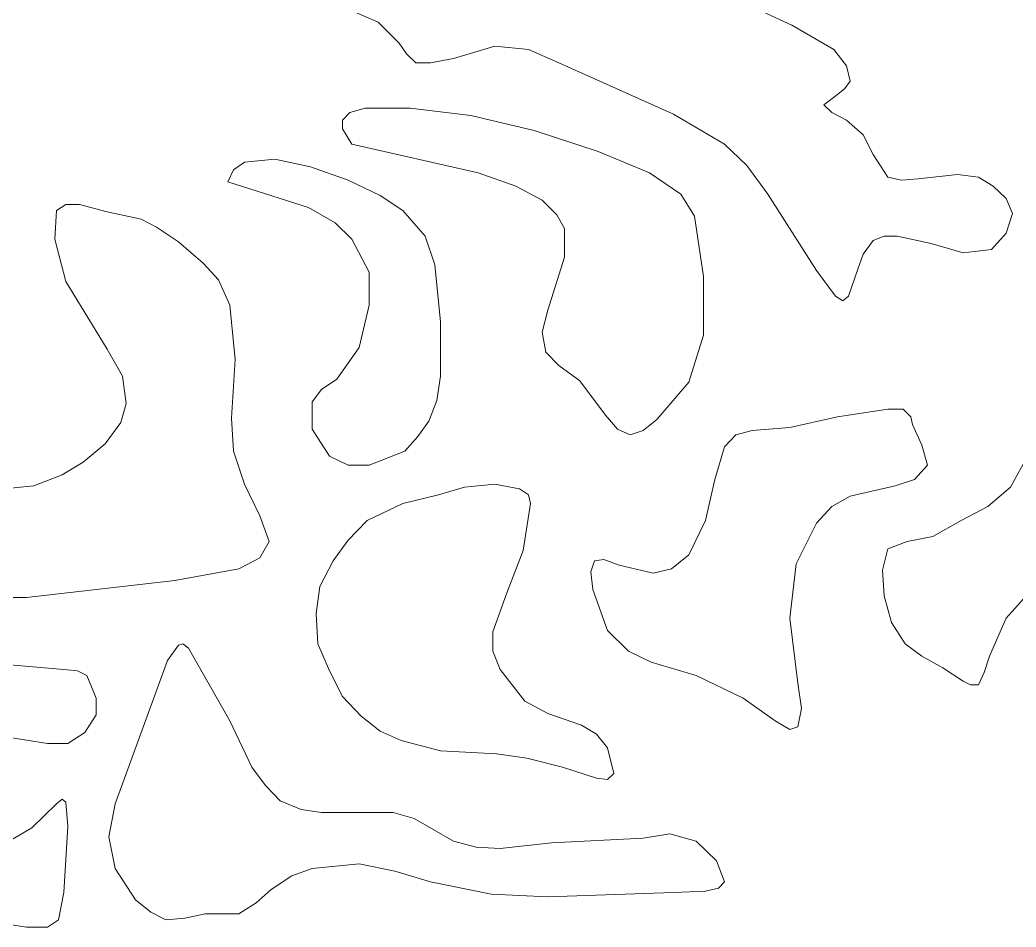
# Model space of a CAD drawing. Header units: millimetres. Extents: x -1200 to 1200, y -590 to 590.
# Drawn here: x 266.3 to 669.5, y -172.2 to 195.1 of the extents above; entities that cross this region are included whole.
import ezdxf

# ---------------------------------------------------------------- set-up
doc = ezdxf.new("R2010")
doc.units = ezdxf.units.MM
doc.header["$MEASUREMENT"] = 0
doc.layers.add('Layer 1', color=7, linetype='Continuous')

msp = doc.modelspace()

# ---------------------------------------------------------------- linework, layer by layer
at = {"layer": 'Layer 1', "color": 250, "lineweight": 20}
for points, knots in [([(602.3825, 170.3285), (602.3825, 170.3285), (600.884, 176.5245), (600.884, 176.5245), (600.884, 176.5245), (595.6469, 183.1172), (595.6469, 183.1172), (595.6469, 183.1172), (578.6869, 192.9098), (578.6869, 192.9098), (578.6869, 192.9098), (555.2437, 203.9013), (555.2437, 203.9013), (555.2437, 203.9013), (531.5507, 212.4928), (531.5507, 212.4928), (531.5507, 212.4928), (508.8541, 217.8888), (508.8541, 217.8888), (508.8541, 217.8888), (484.4144, 220.4861), (484.4144, 220.4861), (484.4144, 220.4861), (467.7041, 219.2872), (467.7041, 219.2872), (467.7041, 219.2872), (449.498, 220.4861), (449.498, 220.4861), (449.498, 220.4861), (415.8277, 227.6793), (415.8277, 227.6793), (415.8277, 227.6793), (400.6135, 228.8804), (400.6135, 228.8804), (400.6135, 228.8804), (393.1338, 227.6793), (393.1338, 227.6793), (393.1338, 227.6793), (385.4018, 224.0827), (385.4018, 224.0827), (385.4018, 224.0827), (377.9195, 214.8906), (377.9195, 214.8906), (377.9195, 214.8906), (375.6743, 206.299), (375.6743, 206.299), (375.6743, 206.299), (377.1702, 204.4996), (377.1702, 204.4996), (377.1702, 204.4996), (380.1646, 202.7024), (380.1646, 202.7024), (380.1646, 202.7024), (390.1393, 200.3025), (390.1393, 200.3025), (390.1393, 200.3025), (401.3627, 198.5052), (401.3627, 198.5052), (401.3627, 198.5052), (411.3399, 194.1086), (411.3399, 194.1086), (411.3399, 194.1086), (419.8187, 185.7165), (419.8187, 185.7165), (419.8187, 185.7165), (422.8105, 181.3199), (422.8105, 181.3199), (422.8105, 181.3199), (426.5516, 177.7233), (426.5516, 177.7233), (426.5516, 177.7233), (432.5379, 177.7233), (432.5379, 177.7233), (432.5379, 177.7233), (441.766, 179.5206), (441.766, 179.5206), (441.766, 179.5206), (458.4762, 184.5177), (458.4762, 184.5177), (458.4762, 184.5177), (472.192, 183.1172), (472.192, 183.1172), (472.192, 183.1172), (484.4144, 177.7233), (484.4144, 177.7233), (484.4144, 177.7233), (530.804, 156.9392), (530.804, 156.9392), (530.804, 156.9392), (551.5025, 144.751), (551.5025, 144.751), (551.5025, 144.751), (560.4807, 136.1573), (560.4807, 136.1573), (560.4807, 136.1573), (568.962, 124.5674), (568.962, 124.5674), (568.962, 124.5674), (588.6641, 93.594), (588.6641, 93.594), (588.6641, 93.594), (596.3962, 83.2031), (596.3962, 83.2031), (596.3962, 83.2031), (599.3881, 81.4036), (599.3881, 81.4036), (599.3881, 81.4036), (601.6332, 83.2031), (601.6332, 83.2031), (601.6332, 83.2031), (605.3744, 94.1924), (605.3744, 94.1924), (605.3744, 94.1924), (607.6196, 100.1889), (607.6196, 100.1889), (607.6196, 100.1889), (611.6079, 105.7843), (611.6079, 105.7843), (611.6079, 105.7843), (616.0983, 107.5816), (616.0983, 107.5816), (616.0983, 107.5816), (621.3354, 107.5816), (621.3354, 107.5816), (621.3354, 107.5816), (635.0537, 104.5855), (635.0537, 104.5855), (635.0537, 104.5855), (648.0229, 100.7872), (648.0229, 100.7872), (648.0229, 100.7872), (659.4934, 102.1856), (659.4934, 102.1856), (659.4934, 102.1856), (665.4798, 108.7804), (665.4798, 108.7804), (665.4798, 108.7804), (667.9747, 116.7736), (667.9747, 116.7736), (667.9747, 116.7736), (665.4798, 122.7702), (665.4798, 122.7702), (665.4798, 122.7702), (660.2427, 127.7652), (660.2427, 127.7652), (660.2427, 127.7652), (654.2564, 131.3618), (654.2564, 131.3618), (654.2564, 131.3618), (645.7776, 132.5606), (645.7776, 132.5606), (645.7776, 132.5606), (629.8167, 130.7634), (629.8167, 130.7634), (629.8167, 130.7634), (623.0811, 130.1629), (623.0811, 130.1629), (623.0811, 130.1629), (617.5942, 131.3618), (617.5942, 131.3618), (617.5942, 131.3618), (611.6079, 140.5539), (611.6079, 140.5539), (611.6079, 140.5539), (607.6196, 148.5471), (607.6196, 148.5471), (607.6196, 148.5471), (600.884, 154.5415), (600.884, 154.5415), (600.884, 154.5415), (594.9003, 157.5397), (594.9003, 157.5397), (594.9003, 157.5397), (591.656, 160.7375), (591.656, 160.7375), (591.656, 160.7375), (597.1429, 164.9324), (597.1429, 164.9324), (597.1429, 164.9324), (600.1373, 167.3324), (600.1373, 167.3324), (600.1373, 167.3324), (602.3825, 170.3285), (602.3825, 170.3285)], [0, 0, 0, 0, 0.01639344, 0.01639344, 0.01639344, 0.03278689, 0.03278689, 0.03278689, 0.04918033, 0.04918033, 0.04918033, 0.06557377, 0.06557377, 0.06557377, 0.08196721, 0.08196721, 0.08196721, 0.09836066, 0.09836066, 0.09836066, 0.1147541, 0.1147541, 0.1147541, 0.13114754, 0.13114754, 0.13114754, 0.14754098, 0.14754098, 0.14754098, 0.16393443, 0.16393443, 0.16393443, 0.18032787, 0.18032787, 0.18032787, 0.19672131, 0.19672131, 0.19672131, 0.21311475, 0.21311475, 0.21311475, 0.2295082, 0.2295082, 0.2295082, 0.24590164, 0.24590164, 0.24590164, 0.26229508, 0.26229508, 0.26229508, 0.27868852, 0.27868852, 0.27868852, 0.29508197, 0.29508197, 0.29508197, 0.31147541, 0.31147541, 0.31147541, 0.32786885, 0.32786885, 0.32786885, 0.3442623, 0.3442623, 0.3442623, 0.36065574, 0.36065574, 0.36065574, 0.37704918, 0.37704918, 0.37704918, 0.39344262, 0.39344262, 0.39344262, 0.40983607, 0.40983607, 0.40983607, 0.42622951, 0.42622951, 0.42622951, 0.44262295, 0.44262295, 0.44262295, 0.45901639, 0.45901639, 0.45901639, 0.47540984, 0.47540984, 0.47540984, 0.49180328, 0.49180328, 0.49180328, 0.50819672, 0.50819672, 0.50819672, 0.52459016, 0.52459016, 0.52459016, 0.54098361, 0.54098361, 0.54098361, 0.55737705, 0.55737705, 0.55737705, 0.57377049, 0.57377049, 0.57377049, 0.59016393, 0.59016393, 0.59016393, 0.60655738, 0.60655738, 0.60655738, 0.62295082, 0.62295082, 0.62295082, 0.63934426, 0.63934426, 0.63934426, 0.6557377, 0.6557377, 0.6557377, 0.67213115, 0.67213115, 0.67213115, 0.68852459, 0.68852459, 0.68852459, 0.70491803, 0.70491803, 0.70491803, 0.72131148, 0.72131148, 0.72131148, 0.73770492, 0.73770492, 0.73770492, 0.75409836, 0.75409836, 0.75409836, 0.7704918, 0.7704918, 0.7704918, 0.78688525, 0.78688525, 0.78688525, 0.80327869, 0.80327869, 0.80327869, 0.81967213, 0.81967213, 0.81967213, 0.83606557, 0.83606557, 0.83606557, 0.85245902, 0.85245902, 0.85245902, 0.86885246, 0.86885246, 0.86885246, 0.8852459, 0.8852459, 0.8852459, 0.90163934, 0.90163934, 0.90163934, 0.91803279, 0.91803279, 0.91803279, 0.93442623, 0.93442623, 0.93442623, 0.95081967, 0.95081967, 0.95081967, 0.96721311, 0.96721311, 0.96721311, 0.98360656, 0.98360656, 0.98360656, 1, 1, 1, 1]), ([(400.6135, 144.751), (400.6135, 144.751), (451.7432, 133.1612), (451.7432, 133.1612), (451.7432, 133.1612), (466.9549, 127.7652), (466.9549, 127.7652), (466.9549, 127.7652), (477.6788, 122.1697), (477.6788, 122.1697), (477.6788, 122.1697), (483.6651, 116.1754), (483.6651, 116.1754), (483.6651, 116.1754), (486.6596, 110.5799), (486.6596, 110.5799), (486.6596, 110.5799), (486.6596, 98.99), (486.6596, 98.99), (486.6596, 98.99), (479.924, 77.6076), (479.924, 77.6076), (479.924, 77.6076), (477.6788, 68.6149), (477.6788, 68.6149), (477.6788, 68.6149), (479.1773, 60.6217), (479.1773, 60.6217), (479.1773, 60.6217), (484.4144, 55.2257), (484.4144, 55.2257), (484.4144, 55.2257), (492.8931, 49.0319), (492.8931, 49.0319), (492.8931, 49.0319), (503.3672, 35.0443), (503.3672, 35.0443), (503.3672, 35.0443), (508.1074, 29.4488), (508.1074, 29.4488), (508.1074, 29.4488), (513.3445, 27.0511), (513.3445, 27.0511), (513.3445, 27.0511), (518.5816, 28.8483), (518.5816, 28.8483), (518.5816, 28.8483), (524.0684, 33.2449), (524.0684, 33.2449), (524.0684, 33.2449), (537.0375, 48.4313), (537.0375, 48.4313), (537.0375, 48.4313), (543.0239, 67.4161), (543.0239, 67.4161), (543.0239, 67.4161), (543.0239, 91.1963), (543.0239, 91.1963), (543.0239, 91.1963), (539.2827, 115.5748), (539.2827, 115.5748), (539.2827, 115.5748), (533.7958, 124.5674), (533.7958, 124.5674), (533.7958, 124.5674), (521.0766, 133.1612), (521.0766, 133.1612), (521.0766, 133.1612), (500.3754, 141.7527), (500.3754, 141.7527), (500.3754, 141.7527), (474.4372, 150.3465), (474.4372, 150.3465), (474.4372, 150.3465), (448.7487, 156.3409), (448.7487, 156.3409), (448.7487, 156.3409), (424.309, 159.3392), (424.309, 159.3392), (424.309, 159.3392), (406.1002, 159.3392), (406.1002, 159.3392), (406.1002, 159.3392), (399.8667, 157.5397), (399.8667, 157.5397), (399.8667, 157.5397), (396.8749, 154.5415), (396.8749, 154.5415), (396.8749, 154.5415), (396.8749, 150.9449), (396.8749, 150.9449), (396.8749, 150.9449), (400.6135, 144.751), (400.6135, 144.751)], [0, 0, 0, 0, 0.03225806, 0.03225806, 0.03225806, 0.06451613, 0.06451613, 0.06451613, 0.09677419, 0.09677419, 0.09677419, 0.12903226, 0.12903226, 0.12903226, 0.16129032, 0.16129032, 0.16129032, 0.19354839, 0.19354839, 0.19354839, 0.22580645, 0.22580645, 0.22580645, 0.25806452, 0.25806452, 0.25806452, 0.29032258, 0.29032258, 0.29032258, 0.32258065, 0.32258065, 0.32258065, 0.35483871, 0.35483871, 0.35483871, 0.38709677, 0.38709677, 0.38709677, 0.41935484, 0.41935484, 0.41935484, 0.4516129, 0.4516129, 0.4516129, 0.48387097, 0.48387097, 0.48387097, 0.51612903, 0.51612903, 0.51612903, 0.5483871, 0.5483871, 0.5483871, 0.58064516, 0.58064516, 0.58064516, 0.61290323, 0.61290323, 0.61290323, 0.64516129, 0.64516129, 0.64516129, 0.67741935, 0.67741935, 0.67741935, 0.70967742, 0.70967742, 0.70967742, 0.74193548, 0.74193548, 0.74193548, 0.77419355, 0.77419355, 0.77419355, 0.80645161, 0.80645161, 0.80645161, 0.83870968, 0.83870968, 0.83870968, 0.87096774, 0.87096774, 0.87096774, 0.90322581, 0.90322581, 0.90322581, 0.93548387, 0.93548387, 0.93548387, 0.96774194, 0.96774194, 0.96774194, 1, 1, 1, 1]), ([(350.4853, 129.5624), (350.4853, 129.5624), (383.1565, 119.1714), (383.1565, 119.1714), (383.1565, 119.1714), (393.8804, 112.9776), (393.8804, 112.9776), (393.8804, 112.9776), (400.6135, 106.3827), (400.6135, 106.3827), (400.6135, 106.3827), (407.5988, 92.9935), (407.5988, 92.9935), (407.5988, 92.9935), (407.5988, 79.6064), (407.5988, 79.6064), (407.5988, 79.6064), (403.6079, 62.4211), (403.6079, 62.4211), (403.6079, 62.4211), (394.6297, 49.6302), (394.6297, 49.6302), (394.6297, 49.6302), (388.3936, 45.4352), (388.3936, 45.4352), (388.3936, 45.4352), (384.6525, 40.4381), (384.6525, 40.4381), (384.6525, 40.4381), (384.6525, 29.4488), (384.6525, 29.4488), (384.6525, 29.4488), (391.6352, 18.4573), (391.6352, 18.4573), (391.6352, 18.4573), (399.1175, 14.8607), (399.1175, 14.8607), (399.1175, 14.8607), (407.5988, 14.8607), (407.5988, 14.8607), (407.5988, 14.8607), (422.0639, 20.4562), (422.0639, 20.4562), (422.0639, 20.4562), (427.3009, 26.4506), (427.3009, 26.4506), (427.3009, 26.4506), (431.7888, 32.6465), (431.7888, 32.6465), (431.7888, 32.6465), (435.0329, 41.0387), (435.0329, 41.0387), (435.0329, 41.0387), (436.5289, 50.8291), (436.5289, 50.8291), (436.5289, 50.8291), (436.5289, 72.8121), (436.5289, 72.8121), (436.5289, 72.8121), (434.2837, 95.9917), (434.2837, 95.9917), (434.2837, 95.9917), (430.2928, 107.5816), (430.2928, 107.5816), (430.2928, 107.5816), (421.3146, 117.9726), (421.3146, 117.9726), (421.3146, 117.9726), (412.0866, 123.9691), (412.0866, 123.9691), (412.0866, 123.9691), (399.1175, 130.1629), (399.1175, 130.1629), (399.1175, 130.1629), (383.9058, 135.559), (383.9058, 135.559), (383.9058, 135.559), (369.4381, 138.7566), (369.4381, 138.7566), (369.4381, 138.7566), (357.2183, 137.5556), (357.2183, 137.5556), (357.2183, 137.5556), (352.7306, 134.3601), (352.7306, 134.3601), (352.7306, 134.3601), (350.4853, 129.5624), (350.4853, 129.5624)], [0, 0, 0, 0, 0.03448276, 0.03448276, 0.03448276, 0.06896552, 0.06896552, 0.06896552, 0.10344828, 0.10344828, 0.10344828, 0.13793103, 0.13793103, 0.13793103, 0.17241379, 0.17241379, 0.17241379, 0.20689655, 0.20689655, 0.20689655, 0.24137931, 0.24137931, 0.24137931, 0.27586207, 0.27586207, 0.27586207, 0.31034483, 0.31034483, 0.31034483, 0.34482759, 0.34482759, 0.34482759, 0.37931034, 0.37931034, 0.37931034, 0.4137931, 0.4137931, 0.4137931, 0.44827586, 0.44827586, 0.44827586, 0.48275862, 0.48275862, 0.48275862, 0.51724138, 0.51724138, 0.51724138, 0.55172414, 0.55172414, 0.55172414, 0.5862069, 0.5862069, 0.5862069, 0.62068966, 0.62068966, 0.62068966, 0.65517241, 0.65517241, 0.65517241, 0.68965517, 0.68965517, 0.68965517, 0.72413793, 0.72413793, 0.72413793, 0.75862069, 0.75862069, 0.75862069, 0.79310345, 0.79310345, 0.79310345, 0.82758621, 0.82758621, 0.82758621, 0.86206897, 0.86206897, 0.86206897, 0.89655172, 0.89655172, 0.89655172, 0.93103448, 0.93103448, 0.93103448, 0.96551724, 0.96551724, 0.96551724, 1, 1, 1, 1]), ([(330.5334, 105.1838), (330.5334, 105.1838), (340.5081, 96.5923), (340.5081, 96.5923), (340.5081, 96.5923), (346.7441, 89.7979), (346.7441, 89.7979), (346.7441, 89.7979), (351.232, 79.6064), (351.232, 79.6064), (351.232, 79.6064), (353.4772, 57.6234), (353.4772, 57.6234), (353.4772, 57.6234), (351.9813, 33.8454), (351.9813, 33.8454), (351.9813, 33.8454), (352.7306, 20.4562), (352.7306, 20.4562), (352.7306, 20.4562), (357.2183, 7.067), (357.2183, 7.067), (357.2183, 7.067), (363.4544, -5.7218), (363.4544, -5.7218), (363.4544, -5.7218), (367.1955, -16.1127), (367.1955, -16.1127), (367.1955, -16.1127), (363.4544, -22.7077), (363.4544, -22.7077), (363.4544, -22.7077), (354.9732, -27.1042), (354.9732, -27.1042), (354.9732, -27.1042), (329.0349, -31.8997), (329.0349, -31.8997), (329.0349, -31.8997), (268.9295, -38.6941), (268.9295, -38.6941), (268.9295, -38.6941), (242.9914, -38.6941), (242.9914, -38.6941), (242.9914, -38.6941), (214.8105, -36.6952), (214.8105, -36.6952), (214.8105, -36.6952), (200.3455, -33.6991), (200.3455, -33.6991), (200.3455, -33.6991), (192.8632, -30.7009), (192.8632, -30.7009), (192.8632, -30.7009), (188.3728, -25.7059), (188.3728, -25.7059), (188.3728, -25.7059), (185.8804, -14.9139), (185.8804, -14.9139), (185.8804, -14.9139), (187.6261, -3.324), (187.6261, -3.324), (187.6261, -3.324), (190.618, 1.6709), (190.618, 1.6709), (190.618, 1.6709), (195.1058, 5.2697), (195.1058, 5.2697), (195.1058, 5.2697), (206.579, 9.0658), (206.579, 9.0658), (206.579, 9.0658), (220.2974, 9.0658), (220.2974, 9.0658), (220.2974, 9.0658), (234.0132, 7.6675), (234.0132, 7.6675), (234.0132, 7.6675), (259.9513, 5.2697), (259.9513, 5.2697), (259.9513, 5.2697), (271.924, 6.4686), (271.924, 6.4686), (271.924, 6.4686), (283.3946, 10.863), (283.3946, 10.863), (283.3946, 10.863), (291.8759, 16.0596), (291.8759, 16.0596), (291.8759, 16.0596), (300.8541, 23.4522), (300.8541, 23.4522), (300.8541, 23.4522), (307.0876, 32.046), (307.0876, 32.046), (307.0876, 32.046), (309.3328, 39.8398), (309.3328, 39.8398), (309.3328, 39.8398), (307.8369, 50.8291), (307.8369, 50.8291), (307.8369, 50.8291), (301.6007, 61.8206), (301.6007, 61.8206), (301.6007, 61.8206), (284.8932, 89.1974), (284.8932, 89.1974), (284.8932, 89.1974), (280.4027, 106.3827), (280.4027, 106.3827), (280.4027, 106.3827), (281.152, 117.9726), (281.152, 117.9726), (281.152, 117.9726), (284.8932, 120.3703), (284.8932, 120.3703), (284.8932, 120.3703), (290.3799, 120.3703), (290.3799, 120.3703), (290.3799, 120.3703), (301.6007, 117.3742), (301.6007, 117.3742), (301.6007, 117.3742), (315.3191, 114.3759), (315.3191, 114.3759), (315.3191, 114.3759), (321.5552, 111.1782), (321.5552, 111.1782), (321.5552, 111.1782), (330.5334, 105.1838), (330.5334, 105.1838)], [0, 0, 0, 0, 0.02325581, 0.02325581, 0.02325581, 0.04651163, 0.04651163, 0.04651163, 0.06976744, 0.06976744, 0.06976744, 0.09302326, 0.09302326, 0.09302326, 0.11627907, 0.11627907, 0.11627907, 0.13953488, 0.13953488, 0.13953488, 0.1627907, 0.1627907, 0.1627907, 0.18604651, 0.18604651, 0.18604651, 0.20930233, 0.20930233, 0.20930233, 0.23255814, 0.23255814, 0.23255814, 0.25581395, 0.25581395, 0.25581395, 0.27906977, 0.27906977, 0.27906977, 0.30232558, 0.30232558, 0.30232558, 0.3255814, 0.3255814, 0.3255814, 0.34883721, 0.34883721, 0.34883721, 0.37209302, 0.37209302, 0.37209302, 0.39534884, 0.39534884, 0.39534884, 0.41860465, 0.41860465, 0.41860465, 0.44186047, 0.44186047, 0.44186047, 0.46511628, 0.46511628, 0.46511628, 0.48837209, 0.48837209, 0.48837209, 0.51162791, 0.51162791, 0.51162791, 0.53488372, 0.53488372, 0.53488372, 0.55813953, 0.55813953, 0.55813953, 0.58139535, 0.58139535, 0.58139535, 0.60465116, 0.60465116, 0.60465116, 0.62790698, 0.62790698, 0.62790698, 0.65116279, 0.65116279, 0.65116279, 0.6744186, 0.6744186, 0.6744186, 0.69767442, 0.69767442, 0.69767442, 0.72093023, 0.72093023, 0.72093023, 0.74418605, 0.74418605, 0.74418605, 0.76744186, 0.76744186, 0.76744186, 0.79069767, 0.79069767, 0.79069767, 0.81395349, 0.81395349, 0.81395349, 0.8372093, 0.8372093, 0.8372093, 0.86046512, 0.86046512, 0.86046512, 0.88372093, 0.88372093, 0.88372093, 0.90697674, 0.90697674, 0.90697674, 0.93023256, 0.93023256, 0.93023256, 0.95348837, 0.95348837, 0.95348837, 0.97674419, 0.97674419, 0.97674419, 1, 1, 1, 1]), ([(627.5715, 31.246), (627.5715, 31.246), (631.3127, 22.8539), (631.3127, 22.8539), (631.3127, 22.8539), (633.5578, 14.8607), (633.5578, 14.8607), (633.5578, 14.8607), (628.3181, 9.0658), (628.3181, 9.0658), (628.3181, 9.0658), (620.5887, 6.4686), (620.5887, 6.4686), (620.5887, 6.4686), (602.3825, 2.2714), (602.3825, 2.2714), (602.3825, 2.2714), (594.9003, -1.9257), (594.9003, -1.9257), (594.9003, -1.9257), (588.6641, -8.72), (588.6641, -8.72), (588.6641, -8.72), (580.4327, -25.1054), (580.4327, -25.1054), (580.4327, -25.1054), (577.9402, -47.0862), (577.9402, -47.0862), (577.9402, -47.0862), (581.1819, -73.4635), (581.1819, -73.4635), (581.1819, -73.4635), (582.6778, -83.6551), (582.6778, -83.6551), (582.6778, -83.6551), (581.1819, -91.05), (581.1819, -91.05), (581.1819, -91.05), (577.9402, -92.2489), (577.9402, -92.2489), (577.9402, -92.2489), (571.9539, -88.6522), (571.9539, -88.6522), (571.9539, -88.6522), (558.9848, -79.4601), (558.9848, -79.4601), (558.9848, -79.4601), (540.032, -70.268), (540.032, -70.268), (540.032, -70.268), (521.8232, -64.872), (521.8232, -64.872), (521.8232, -64.872), (512.5953, -60.4754), (512.5953, -60.4754), (512.5953, -60.4754), (504.1165, -52.0833), (504.1165, -52.0833), (504.1165, -52.0833), (498.1302, -35.4963), (498.1302, -35.4963), (498.1302, -35.4963), (497.3835, -28.3031), (497.3835, -28.3031), (497.3835, -28.3031), (498.8795, -23.9065), (498.8795, -23.9065), (498.8795, -23.9065), (502.6206, -23.3082), (502.6206, -23.3082), (502.6206, -23.3082), (508.8541, -25.7059), (508.8541, -25.7059), (508.8541, -25.7059), (522.5725, -28.9014), (522.5725, -28.9014), (522.5725, -28.9014), (530.0548, -27.1042), (530.0548, -27.1042), (530.0548, -27.1042), (537.0375, -21.5087), (537.0375, -21.5087), (537.0375, -21.5087), (543.7705, -7.5212), (543.7705, -7.5212), (543.7705, -7.5212), (547.5116, 9.0658), (547.5116, 9.0658), (547.5116, 9.0658), (551.5025, 22.2534), (551.5025, 22.2534), (551.5025, 22.2534), (555.9929, 27.0511), (555.9929, 27.0511), (555.9929, 27.0511), (562.726, 28.8483), (562.726, 28.8483), (562.726, 28.8483), (577.9402, 30.0472), (577.9402, 30.0472), (577.9402, 30.0472), (597.1429, 34.4438), (597.1429, 34.4438), (597.1429, 34.4438), (617.5942, 37.442), (617.5942, 37.442), (617.5942, 37.442), (623.8303, 37.442), (623.8303, 37.442), (623.8303, 37.442), (626.8222, 34.4438), (626.8222, 34.4438), (626.8222, 34.4438), (627.5715, 31.246), (627.5715, 31.246)], [0, 0, 0, 0, 0.02631579, 0.02631579, 0.02631579, 0.05263158, 0.05263158, 0.05263158, 0.07894737, 0.07894737, 0.07894737, 0.10526316, 0.10526316, 0.10526316, 0.13157895, 0.13157895, 0.13157895, 0.15789474, 0.15789474, 0.15789474, 0.18421053, 0.18421053, 0.18421053, 0.21052632, 0.21052632, 0.21052632, 0.23684211, 0.23684211, 0.23684211, 0.26315789, 0.26315789, 0.26315789, 0.28947368, 0.28947368, 0.28947368, 0.31578947, 0.31578947, 0.31578947, 0.34210526, 0.34210526, 0.34210526, 0.36842105, 0.36842105, 0.36842105, 0.39473684, 0.39473684, 0.39473684, 0.42105263, 0.42105263, 0.42105263, 0.44736842, 0.44736842, 0.44736842, 0.47368421, 0.47368421, 0.47368421, 0.5, 0.5, 0.5, 0.52631579, 0.52631579, 0.52631579, 0.55263158, 0.55263158, 0.55263158, 0.57894737, 0.57894737, 0.57894737, 0.60526316, 0.60526316, 0.60526316, 0.63157895, 0.63157895, 0.63157895, 0.65789474, 0.65789474, 0.65789474, 0.68421053, 0.68421053, 0.68421053, 0.71052632, 0.71052632, 0.71052632, 0.73684211, 0.73684211, 0.73684211, 0.76315789, 0.76315789, 0.76315789, 0.78947368, 0.78947368, 0.78947368, 0.81578947, 0.81578947, 0.81578947, 0.84210526, 0.84210526, 0.84210526, 0.86842105, 0.86842105, 0.86842105, 0.89473684, 0.89473684, 0.89473684, 0.92105263, 0.92105263, 0.92105263, 0.94736842, 0.94736842, 0.94736842, 0.97368421, 0.97368421, 0.97368421, 1, 1, 1, 1]), ([(711.3699, 4.6692), (711.3699, 4.6692), (713.615, -5.7218), (713.615, -5.7218), (713.615, -5.7218), (712.1191, -15.5144), (712.1191, -15.5144), (712.1191, -15.5144), (705.883, -20.3099), (705.883, -20.3099), (705.883, -20.3099), (699.1501, -23.3082), (699.1501, -23.3082), (699.1501, -23.3082), (686.1809, -28.9014), (686.1809, -28.9014), (686.1809, -28.9014), (674.7078, -36.6952), (674.7078, -36.6952), (674.7078, -36.6952), (665.4798, -47.0862), (665.4798, -47.0862), (665.4798, -47.0862), (658.7467, -62.4742), (658.7467, -62.4742), (658.7467, -62.4742), (656.5016, -69.0692), (656.5016, -69.0692), (656.5016, -69.0692), (654.2564, -74.0641), (654.2564, -74.0641), (654.2564, -74.0641), (651.0148, -74.0641), (651.0148, -74.0641), (651.0148, -74.0641), (648.0229, -72.6658), (648.0229, -72.6658), (648.0229, -72.6658), (639.7913, -67.2698), (639.7913, -67.2698), (639.7913, -67.2698), (631.3127, -62.4742), (631.3127, -62.4742), (631.3127, -62.4742), (624.5771, -57.4771), (624.5771, -57.4771), (624.5771, -57.4771), (619.0902, -48.8856), (619.0902, -48.8856), (619.0902, -48.8856), (616.0983, -38.0935), (616.0983, -38.0935), (616.0983, -38.0935), (615.349, -27.7026), (615.349, -27.7026), (615.349, -27.7026), (617.5942, -19.111), (617.5942, -19.111), (617.5942, -19.111), (625.3262, -16.1127), (625.3262, -16.1127), (625.3262, -16.1127), (635.8004, -14.1139), (635.8004, -14.1139), (635.8004, -14.1139), (647.2736, -7.5212), (647.2736, -7.5212), (647.2736, -7.5212), (657.9975, -1.9257), (657.9975, -1.9257), (657.9975, -1.9257), (667.2255, 5.8681), (667.2255, 5.8681), (667.2255, 5.8681), (673.2118, 16.6601), (673.2118, 16.6601), (673.2118, 16.6601), (676.9529, 22.2534), (676.9529, 22.2534), (676.9529, 22.2534), (682.4398, 27.0511), (682.4398, 27.0511), (682.4398, 27.0511), (688.4261, 28.8483), (688.4261, 28.8483), (688.4261, 28.8483), (694.4099, 28.2499), (694.4099, 28.2499), (694.4099, 28.2499), (700.646, 25.2517), (700.646, 25.2517), (700.646, 25.2517), (705.1364, 21.0545), (705.1364, 21.0545), (705.1364, 21.0545), (708.8749, 13.2629), (708.8749, 13.2629), (708.8749, 13.2629), (711.3699, 4.6692), (711.3699, 4.6692)], [0, 0, 0, 0, 0.03030303, 0.03030303, 0.03030303, 0.06060606, 0.06060606, 0.06060606, 0.09090909, 0.09090909, 0.09090909, 0.12121212, 0.12121212, 0.12121212, 0.15151515, 0.15151515, 0.15151515, 0.18181818, 0.18181818, 0.18181818, 0.21212121, 0.21212121, 0.21212121, 0.24242424, 0.24242424, 0.24242424, 0.27272727, 0.27272727, 0.27272727, 0.3030303, 0.3030303, 0.3030303, 0.33333333, 0.33333333, 0.33333333, 0.36363636, 0.36363636, 0.36363636, 0.39393939, 0.39393939, 0.39393939, 0.42424242, 0.42424242, 0.42424242, 0.45454545, 0.45454545, 0.45454545, 0.48484848, 0.48484848, 0.48484848, 0.51515152, 0.51515152, 0.51515152, 0.54545455, 0.54545455, 0.54545455, 0.57575758, 0.57575758, 0.57575758, 0.60606061, 0.60606061, 0.60606061, 0.63636364, 0.63636364, 0.63636364, 0.66666667, 0.66666667, 0.66666667, 0.6969697, 0.6969697, 0.6969697, 0.72727273, 0.72727273, 0.72727273, 0.75757576, 0.75757576, 0.75757576, 0.78787879, 0.78787879, 0.78787879, 0.81818182, 0.81818182, 0.81818182, 0.84848485, 0.84848485, 0.84848485, 0.87878788, 0.87878788, 0.87878788, 0.90909091, 0.90909091, 0.90909091, 0.93939394, 0.93939394, 0.93939394, 0.96969697, 0.96969697, 0.96969697, 1, 1, 1, 1]), ([(472.9413, -0.7268), (472.9413, -0.7268), (469.9494, -19.7093), (469.9494, -19.7093), (469.9494, -19.7093), (463.2138, -37.2957), (463.2138, -37.2957), (463.2138, -37.2957), (457.7269, -52.6816), (457.7269, -52.6816), (457.7269, -52.6816), (457.7269, -60.4754), (457.7269, -60.4754), (457.7269, -60.4754), (460.7214, -67.8703), (460.7214, -67.8703), (460.7214, -67.8703), (470.696, -80.659), (470.696, -80.659), (470.696, -80.659), (479.924, -85.6539), (479.924, -85.6539), (479.924, -85.6539), (493.6424, -90.4494), (493.6424, -90.4494), (493.6424, -90.4494), (499.6287, -94.0482), (499.6287, -94.0482), (499.6287, -94.0482), (504.1165, -99.6416), (504.1165, -99.6416), (504.1165, -99.6416), (506.6115, -110.0347), (506.6115, -110.0347), (506.6115, -110.0347), (504.1165, -112.4324), (504.1165, -112.4324), (504.1165, -112.4324), (499.6287, -111.8319), (499.6287, -111.8319), (499.6287, -111.8319), (485.9104, -107.4353), (485.9104, -107.4353), (485.9104, -107.4353), (471.4453, -103.8387), (471.4453, -103.8387), (471.4453, -103.8387), (459.2255, -102.0415), (459.2255, -102.0415), (459.2255, -102.0415), (436.5289, -100.8404), (436.5289, -100.8404), (436.5289, -100.8404), (420.5679, -96.6455), (420.5679, -96.6455), (420.5679, -96.6455), (412.0866, -92.8472), (412.0866, -92.8472), (412.0866, -92.8472), (404.3546, -86.8528), (404.3546, -86.8528), (404.3546, -86.8528), (396.8749, -78.8596), (396.8749, -78.8596), (396.8749, -78.8596), (391.6352, -68.4686), (391.6352, -68.4686), (391.6352, -68.4686), (386.8977, -57.4771), (386.8977, -57.4771), (386.8977, -57.4771), (386.1484, -45.2889), (386.1484, -45.2889), (386.1484, -45.2889), (387.6469, -34.2975), (387.6469, -34.2975), (387.6469, -34.2975), (393.1338, -23.9065), (393.1338, -23.9065), (393.1338, -23.9065), (399.1175, -15.5144), (399.1175, -15.5144), (399.1175, -15.5144), (406.8495, -7.5212), (406.8495, -7.5212), (406.8495, -7.5212), (421.3146, -0.7268), (421.3146, -0.7268), (421.3146, -0.7268), (435.7796, 2.8698), (435.7796, 2.8698), (435.7796, 2.8698), (446.2564, 5.8681), (446.2564, 5.8681), (446.2564, 5.8681), (458.4762, 7.067), (458.4762, 7.067), (458.4762, 7.067), (468.4534, 5.2697), (468.4534, 5.2697), (468.4534, 5.2697), (472.192, 2.8698), (472.192, 2.8698), (472.192, 2.8698), (472.9413, -0.7268), (472.9413, -0.7268)], [0, 0, 0, 0, 0.02857143, 0.02857143, 0.02857143, 0.05714286, 0.05714286, 0.05714286, 0.08571429, 0.08571429, 0.08571429, 0.11428571, 0.11428571, 0.11428571, 0.14285714, 0.14285714, 0.14285714, 0.17142857, 0.17142857, 0.17142857, 0.2, 0.2, 0.2, 0.22857143, 0.22857143, 0.22857143, 0.25714286, 0.25714286, 0.25714286, 0.28571429, 0.28571429, 0.28571429, 0.31428571, 0.31428571, 0.31428571, 0.34285714, 0.34285714, 0.34285714, 0.37142857, 0.37142857, 0.37142857, 0.4, 0.4, 0.4, 0.42857143, 0.42857143, 0.42857143, 0.45714286, 0.45714286, 0.45714286, 0.48571429, 0.48571429, 0.48571429, 0.51428571, 0.51428571, 0.51428571, 0.54285714, 0.54285714, 0.54285714, 0.57142857, 0.57142857, 0.57142857, 0.6, 0.6, 0.6, 0.62857143, 0.62857143, 0.62857143, 0.65714286, 0.65714286, 0.65714286, 0.68571429, 0.68571429, 0.68571429, 0.71428571, 0.71428571, 0.71428571, 0.74285714, 0.74285714, 0.74285714, 0.77142857, 0.77142857, 0.77142857, 0.8, 0.8, 0.8, 0.82857143, 0.82857143, 0.82857143, 0.85714286, 0.85714286, 0.85714286, 0.88571429, 0.88571429, 0.88571429, 0.91428571, 0.91428571, 0.91428571, 0.94285714, 0.94285714, 0.94285714, 0.97142857, 0.97142857, 0.97142857, 1, 1, 1, 1]), ([(297.113, -79.4601), (297.113, -79.4601), (297.113, -86.2545), (297.113, -86.2545), (297.113, -86.2545), (292.6225, -93.4477), (292.6225, -93.4477), (292.6225, -93.4477), (285.6398, -97.8443), (285.6398, -97.8443), (285.6398, -97.8443), (277.4108, -97.8443), (277.4108, -97.8443), (277.4108, -97.8443), (261.4472, -95.2471), (261.4472, -95.2471), (261.4472, -95.2471), (243.7406, -95.2471), (243.7406, -95.2471), (243.7406, -95.2471), (225.5344, -100.2421), (225.5344, -100.2421), (225.5344, -100.2421), (212.5653, -104.4392), (212.5653, -104.4392), (212.5653, -104.4392), (207.3283, -105.0375), (207.3283, -105.0375), (207.3283, -105.0375), (202.8378, -103.2403), (202.8378, -103.2403), (202.8378, -103.2403), (199.5962, -94.0482), (199.5962, -94.0482), (199.5962, -94.0482), (198.1002, -81.8579), (198.1002, -81.8579), (198.1002, -81.8579), (193.6099, -66.0709), (193.6099, -66.0709), (193.6099, -66.0709), (191.3673, -52.6816), (191.3673, -52.6816), (191.3673, -52.6816), (195.8551, -56.2782), (195.8551, -56.2782), (195.8551, -56.2782), (204.3337, -64.2715), (204.3337, -64.2715), (204.3337, -64.2715), (213.3146, -69.6675), (213.3146, -69.6675), (213.3146, -69.6675), (223.2892, -70.268), (223.2892, -70.268), (223.2892, -70.268), (241.4954, -66.6714), (241.4954, -66.6714), (241.4954, -66.6714), (262.1965, -66.0709), (262.1965, -66.0709), (262.1965, -66.0709), (284.1439, -67.8703), (284.1439, -67.8703), (284.1439, -67.8703), (289.6307, -68.4686), (289.6307, -68.4686), (289.6307, -68.4686), (293.3718, -70.268), (293.3718, -70.268), (293.3718, -70.268), (297.113, -79.4601), (297.113, -79.4601)], [0, 0, 0, 0, 0.04166667, 0.04166667, 0.04166667, 0.08333333, 0.08333333, 0.08333333, 0.125, 0.125, 0.125, 0.16666667, 0.16666667, 0.16666667, 0.20833333, 0.20833333, 0.20833333, 0.25, 0.25, 0.25, 0.29166667, 0.29166667, 0.29166667, 0.33333333, 0.33333333, 0.33333333, 0.375, 0.375, 0.375, 0.41666667, 0.41666667, 0.41666667, 0.45833333, 0.45833333, 0.45833333, 0.5, 0.5, 0.5, 0.54166667, 0.54166667, 0.54166667, 0.58333333, 0.58333333, 0.58333333, 0.625, 0.625, 0.625, 0.66666667, 0.66666667, 0.66666667, 0.70833333, 0.70833333, 0.70833333, 0.75, 0.75, 0.75, 0.79166667, 0.79166667, 0.79166667, 0.83333333, 0.83333333, 0.83333333, 0.875, 0.875, 0.875, 0.91666667, 0.91666667, 0.91666667, 0.95833333, 0.95833333, 0.95833333, 1, 1, 1, 1]), ([(334.5243, -59.2766), (334.5243, -59.2766), (351.232, -88.6522), (351.232, -88.6522), (351.232, -88.6522), (360.2128, -107.4353), (360.2128, -107.4353), (360.2128, -107.4353), (365.6996, -114.8302), (365.6996, -114.8302), (365.6996, -114.8302), (371.6834, -121.024), (371.6834, -121.024), (371.6834, -121.024), (380.1646, -124.6206), (380.1646, -124.6206), (380.1646, -124.6206), (388.3936, -125.8195), (388.3936, -125.8195), (388.3936, -125.8195), (408.3455, -125.8195), (408.3455, -125.8195), (408.3455, -125.8195), (417.3237, -125.8195), (417.3237, -125.8195), (417.3237, -125.8195), (425.805, -128.2172), (425.805, -128.2172), (425.805, -128.2172), (441.766, -137.4115), (441.766, -137.4115), (441.766, -137.4115), (450.9939, -139.8093), (450.9939, -139.8093), (450.9939, -139.8093), (460.7214, -140.4076), (460.7214, -140.4076), (460.7214, -140.4076), (481.4199, -138.0098), (481.4199, -138.0098), (481.4199, -138.0098), (518.5816, -136.2105), (518.5816, -136.2105), (518.5816, -136.2105), (529.3055, -134.4132), (529.3055, -134.4132), (529.3055, -134.4132), (540.032, -137.4115), (540.032, -137.4115), (540.032, -137.4115), (548.2609, -145.4047), (548.2609, -145.4047), (548.2609, -145.4047), (551.5025, -153.7968), (551.5025, -153.7968), (551.5025, -153.7968), (549.0102, -156.394), (549.0102, -156.394), (549.0102, -156.394), (543.7705, -157.5929), (543.7705, -157.5929), (543.7705, -157.5929), (530.804, -158.1934), (530.804, -158.1934), (530.804, -158.1934), (479.924, -159.9907), (479.924, -159.9907), (479.924, -159.9907), (456.9802, -158.7918), (456.9802, -158.7918), (456.9802, -158.7918), (432.5379, -153.7968), (432.5379, -153.7968), (432.5379, -153.7968), (418.073, -149.5997), (418.073, -149.5997), (418.073, -149.5997), (403.6079, -146.6036), (403.6079, -146.6036), (403.6079, -146.6036), (384.6525, -148.4008), (384.6525, -148.4008), (384.6525, -148.4008), (376.4236, -151.3991), (376.4236, -151.3991), (376.4236, -151.3991), (367.9422, -156.9946), (367.9422, -156.9946), (367.9422, -156.9946), (361.9585, -162.3884), (361.9585, -162.3884), (361.9585, -162.3884), (354.9732, -166.785), (354.9732, -166.785), (354.9732, -166.785), (341.2574, -166.785), (341.2574, -166.785), (341.2574, -166.785), (333.0258, -168.5844), (333.0258, -168.5844), (333.0258, -168.5844), (325.2964, -169.1827), (325.2964, -169.1827), (325.2964, -169.1827), (319.31, -166.1867), (319.31, -166.1867), (319.31, -166.1867), (313.0739, -161.1895), (313.0739, -161.1895), (313.0739, -161.1895), (304.845, -148.4008), (304.845, -148.4008), (304.845, -148.4008), (302.35, -135.6121), (302.35, -135.6121), (302.35, -135.6121), (304.845, -122.2228), (304.845, -122.2228), (304.845, -122.2228), (317.8141, -86.8528), (317.8141, -86.8528), (317.8141, -86.8528), (326.043, -64.2715), (326.043, -64.2715), (326.043, -64.2715), (330.5334, -58.0777), (330.5334, -58.0777), (330.5334, -58.0777), (332.2792, -57.4771), (332.2792, -57.4771), (332.2792, -57.4771), (334.5243, -59.2766), (334.5243, -59.2766)], [0, 0, 0, 0, 0.02272727, 0.02272727, 0.02272727, 0.04545455, 0.04545455, 0.04545455, 0.06818182, 0.06818182, 0.06818182, 0.09090909, 0.09090909, 0.09090909, 0.11363636, 0.11363636, 0.11363636, 0.13636364, 0.13636364, 0.13636364, 0.15909091, 0.15909091, 0.15909091, 0.18181818, 0.18181818, 0.18181818, 0.20454545, 0.20454545, 0.20454545, 0.22727273, 0.22727273, 0.22727273, 0.25, 0.25, 0.25, 0.27272727, 0.27272727, 0.27272727, 0.29545455, 0.29545455, 0.29545455, 0.31818182, 0.31818182, 0.31818182, 0.34090909, 0.34090909, 0.34090909, 0.36363636, 0.36363636, 0.36363636, 0.38636364, 0.38636364, 0.38636364, 0.40909091, 0.40909091, 0.40909091, 0.43181818, 0.43181818, 0.43181818, 0.45454545, 0.45454545, 0.45454545, 0.47727273, 0.47727273, 0.47727273, 0.5, 0.5, 0.5, 0.52272727, 0.52272727, 0.52272727, 0.54545455, 0.54545455, 0.54545455, 0.56818182, 0.56818182, 0.56818182, 0.59090909, 0.59090909, 0.59090909, 0.61363636, 0.61363636, 0.61363636, 0.63636364, 0.63636364, 0.63636364, 0.65909091, 0.65909091, 0.65909091, 0.68181818, 0.68181818, 0.68181818, 0.70454545, 0.70454545, 0.70454545, 0.72727273, 0.72727273, 0.72727273, 0.75, 0.75, 0.75, 0.77272727, 0.77272727, 0.77272727, 0.79545455, 0.79545455, 0.79545455, 0.81818182, 0.81818182, 0.81818182, 0.84090909, 0.84090909, 0.84090909, 0.86363636, 0.86363636, 0.86363636, 0.88636364, 0.88636364, 0.88636364, 0.90909091, 0.90909091, 0.90909091, 0.93181818, 0.93181818, 0.93181818, 0.95454545, 0.95454545, 0.95454545, 0.97727273, 0.97727273, 0.97727273, 1, 1, 1, 1]), ([(281.152, -122.2228), (281.152, -122.2228), (271.1747, -132.0155), (271.1747, -132.0155), (271.1747, -132.0155), (258.9549, -139.2087), (258.9549, -139.2087), (258.9549, -139.2087), (246.2355, -143.0048), (246.2355, -143.0048), (246.2355, -143.0048), (232.5172, -143.6053), (232.5172, -143.6053), (232.5172, -143.6053), (214.8105, -139.8093), (214.8105, -139.8093), (214.8105, -139.8093), (194.3591, -135.0116), (194.3591, -135.0116), (194.3591, -135.0116), (184.3819, -134.4132), (184.3819, -134.4132), (184.3819, -134.4132), (177.6489, -137.4115), (177.6489, -137.4115), (177.6489, -137.4115), (176.8996, -141.6064), (176.8996, -141.6064), (176.8996, -141.6064), (179.1448, -147.8025), (179.1448, -147.8025), (179.1448, -147.8025), (186.8769, -159.3923), (186.8769, -159.3923), (186.8769, -159.3923), (192.8632, -166.1867), (192.8632, -166.1867), (192.8632, -166.1867), (199.5962, -170.3816), (199.5962, -170.3816), (199.5962, -170.3816), (210.3201, -172.181), (210.3201, -172.181), (210.3201, -172.181), (221.7933, -170.9821), (221.7933, -170.9821), (221.7933, -170.9821), (234.7624, -169.1827), (234.7624, -169.1827), (234.7624, -169.1827), (249.9767, -169.1827), (249.9767, -169.1827), (249.9767, -169.1827), (268.9295, -172.181), (268.9295, -172.181), (268.9295, -172.181), (277.4108, -172.181), (277.4108, -172.181), (277.4108, -172.181), (281.8986, -169.1827), (281.8986, -169.1827), (281.8986, -169.1827), (284.1439, -158.1934), (284.1439, -158.1934), (284.1439, -158.1934), (285.6398, -131.4149), (285.6398, -131.4149), (285.6398, -131.4149), (284.8932, -121.6245), (284.8932, -121.6245), (284.8932, -121.6245), (283.3946, -120.4256), (283.3946, -120.4256), (283.3946, -120.4256), (281.152, -122.2228), (281.152, -122.2228)], [0, 0, 0, 0, 0.04, 0.04, 0.04, 0.08, 0.08, 0.08, 0.12, 0.12, 0.12, 0.16, 0.16, 0.16, 0.2, 0.2, 0.2, 0.24, 0.24, 0.24, 0.28, 0.28, 0.28, 0.32, 0.32, 0.32, 0.36, 0.36, 0.36, 0.4, 0.4, 0.4, 0.44, 0.44, 0.44, 0.48, 0.48, 0.48, 0.52, 0.52, 0.52, 0.56, 0.56, 0.56, 0.6, 0.6, 0.6, 0.64, 0.64, 0.64, 0.68, 0.68, 0.68, 0.72, 0.72, 0.72, 0.76, 0.76, 0.76, 0.8, 0.8, 0.8, 0.84, 0.84, 0.84, 0.88, 0.88, 0.88, 0.92, 0.92, 0.92, 0.96, 0.96, 0.96, 1, 1, 1, 1])]:
    msp.add_open_spline(points, degree=3, knots=knots, dxfattribs=at)

doc.saveas('drawing.dxf')
